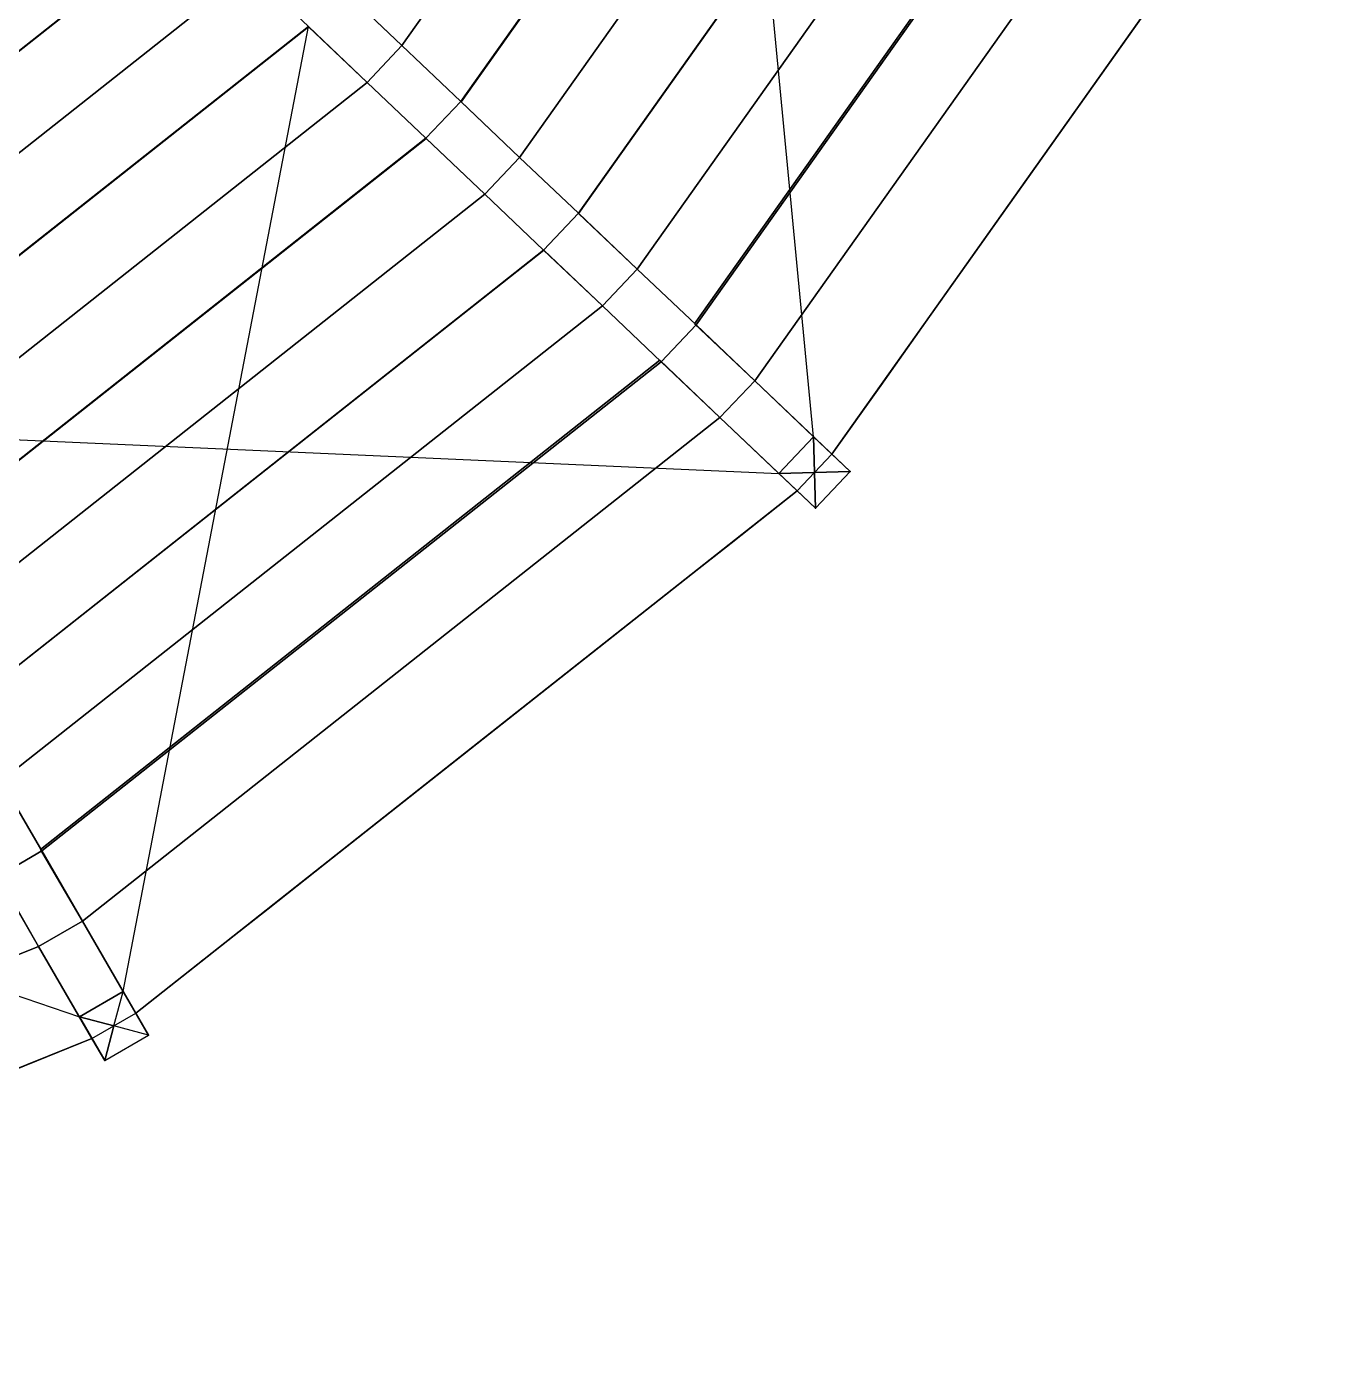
# Model space of a CAD drawing. Header units: millimetres. Extents: x -3890 to 2335, y 8273 to 14518.
# Drawn here: x 692 to 1970, y 8390 to 9701 of the extents above; entities that cross this region are included whole.
import ezdxf

# ---------------------------------------------------------------- set-up
doc = ezdxf.new("R2010")
doc.units = ezdxf.units.MM
for name, color, linetype in [('FRAMES', 2, 'Continuous'), ('JOINTS', 2, 'Continuous'), ('SHELLS', 1, 'Continuous')]:
    doc.layers.add(name, color=color, linetype=linetype)

msp = doc.modelspace()

# ---------------------------------------------------------------- linework, layer by layer
at = {"layer": 'FRAMES'}
for p, q in [((1469.5, 9295.5, 1200), (1376.8, 10261.7, 1429.5)), ((1120.9, 9626.7, 1497.8), (1519.4, 10188.6, 1497.8)), ((1237.1, 9516.3, 1442.3), (1662, 10115.4, 1442.3)), ((1353.3, 9405.9, 1383.1), (1804.6, 10042.2, 1383.1)), ((384.9, 9440.8, 1597.7), (854, 9811.2, 1597.7)), ((1776.8, 9685.9, 1200), (1825, 9753.8, 1200)), ((1825, 9753.8, 1320), (1776.8, 9685.9, 1320)), ((1776.8, 9685.9, 1200), (1825, 9753.8, 1320)), ((1062.7, 9681.9, 1404.1), (1004.6, 9737, 1429.5)), ((1062.7, 9681.9, 1524.1), (1004.6, 9737, 1549.5)), ((1004.6, 9737, 1429.5), (1062.7, 9681.9, 1524.1)), ((465.4, 9302.2, 1549.5), (970.2, 9700.8, 1549.5)), ((787, 8747.5, 1200), (970.2, 9700.8, 1429.5)), ((1028.3, 9645.6, 1404.1), (970.2, 9700.8, 1429.5)), ((1028.3, 9645.6, 1524.1), (970.2, 9700.8, 1549.5)), ((1028.3, 9645.6, 1524.1), (970.2, 9700.8, 1429.5)), ((1028.3, 9645.6, 1404.1), (1062.7, 9681.9, 1404.1)), ((1062.7, 9681.9, 1524.1), (1028.3, 9645.6, 1524.1)), ((1120.9, 9626.7, 1377.8), (1062.7, 9681.9, 1404.1)), ((1120.9, 9626.7, 1497.8), (1062.7, 9681.9, 1524.1)), ((1062.7, 9681.9, 1404.1), (1062.7, 9681.9, 1524.1)), ((1062.7, 9681.9, 1524.1), (1120.9, 9626.7, 1377.8)), ((1728.6, 9618, 1200), (1776.8, 9685.9, 1200)), ((1776.8, 9685.9, 1320), (1728.6, 9618, 1320)), ((1728.6, 9618, 1320), (1776.8, 9685.9, 1200)), ((1776.8, 9685.9, 1320), (1776.8, 9685.9, 1200)), ((1086.4, 9590.4, 1377.8), (1028.3, 9645.6, 1404.1)), ((1086.4, 9590.4, 1497.8), (1028.3, 9645.6, 1524.1)), ((1028.3, 9645.6, 1524.1), (1028.3, 9645.6, 1404.1)), ((1086.4, 9590.4, 1377.8), (1028.3, 9645.6, 1524.1)), ((1086.4, 9590.4, 1377.8), (1120.9, 9626.7, 1377.8)), ((1120.9, 9626.7, 1497.8), (1086.4, 9590.4, 1497.8)), ((1179, 9571.5, 1350.5), (1120.9, 9626.7, 1377.8)), ((1179, 9571.5, 1470.5), (1120.9, 9626.7, 1497.8)), ((1120.9, 9626.7, 1377.8), (1120.9, 9626.7, 1497.8)), ((1120.9, 9626.7, 1377.8), (1179, 9571.5, 1470.5)), ((1680.4, 9550, 1200), (1728.6, 9618, 1200)), ((1728.6, 9618, 1320), (1680.4, 9550, 1320)), ((1680.4, 9550, 1200), (1728.6, 9618, 1320)), ((1728.6, 9618, 1320), (1728.6, 9618, 1200)), ((545.8, 9163.5, 1497.8), (1086.4, 9590.4, 1497.8)), ((1144.5, 9535.2, 1350.5), (1086.4, 9590.4, 1377.8)), ((1144.5, 9535.2, 1470.5), (1086.4, 9590.4, 1497.8)), ((1086.4, 9590.4, 1497.8), (1086.4, 9590.4, 1377.8)), ((1144.5, 9535.2, 1470.5), (1086.4, 9590.4, 1377.8)), ((1144.5, 9535.2, 1350.5), (1179, 9571.5, 1350.5)), ((1179, 9571.5, 1470.5), (1144.5, 9535.2, 1470.5)), ((1237.1, 9516.3, 1322.3), (1179, 9571.5, 1350.5)), ((1237.1, 9516.3, 1442.3), (1179, 9571.5, 1470.5)), ((1179, 9571.5, 1350.5), (1179, 9571.5, 1470.5)), ((1179, 9571.5, 1470.5), (1237.1, 9516.3, 1322.3)), ((1632.2, 9482.1, 1200), (1680.4, 9550, 1200)), ((1680.4, 9550, 1320), (1632.2, 9482.1, 1320)), ((1632.2, 9482.1, 1320), (1680.4, 9550, 1200)), ((1680.4, 9550, 1320), (1680.4, 9550, 1200)), ((1202.7, 9480, 1322.3), (1144.5, 9535.2, 1350.5)), ((1202.7, 9480, 1442.3), (1144.5, 9535.2, 1470.5)), ((1144.5, 9535.2, 1470.5), (1144.5, 9535.2, 1350.5)), ((1202.7, 9480, 1322.3), (1144.5, 9535.2, 1470.5)), ((1202.7, 9480, 1322.3), (1237.1, 9516.3, 1322.3)), ((1237.1, 9516.3, 1442.3), (1202.7, 9480, 1442.3)), ((1295.2, 9461.1, 1293.2), (1237.1, 9516.3, 1322.3)), ((1295.2, 9461.1, 1413.2), (1237.1, 9516.3, 1442.3)), ((1237.1, 9516.3, 1322.3), (1237.1, 9516.3, 1442.3)), ((1237.1, 9516.3, 1322.3), (1295.2, 9461.1, 1413.2)), ((626.2, 9024.8, 1442.3), (1202.7, 9480, 1442.3)), ((1260.8, 9424.8, 1293.2), (1202.7, 9480, 1322.3)), ((1260.8, 9424.8, 1413.2), (1202.7, 9480, 1442.3)), ((1202.7, 9480, 1442.3), (1202.7, 9480, 1322.3)), ((1260.8, 9424.8, 1413.2), (1202.7, 9480, 1322.3)), ((1584, 9414.2, 1200), (1632.2, 9482.1, 1200)), ((1632.2, 9482.1, 1320), (1584, 9414.2, 1320)), ((1584, 9414.2, 1200), (1632.2, 9482.1, 1320)), ((1632.2, 9482.1, 1320), (1632.2, 9482.1, 1200)), ((1260.8, 9424.8, 1293.2), (1295.2, 9461.1, 1293.2)), ((1295.2, 9461.1, 1413.2), (1260.8, 9424.8, 1413.2)), ((1353.3, 9405.9, 1263.1), (1295.2, 9461.1, 1293.2)), ((1353.3, 9405.9, 1383.1), (1295.2, 9461.1, 1413.2)), ((1295.2, 9461.1, 1293.2), (1295.2, 9461.1, 1413.2)), ((1295.2, 9461.1, 1413.2), (1353.3, 9405.9, 1263.1)), ((1318.9, 9369.6, 1263.1), (1260.8, 9424.8, 1293.2)), ((1318.9, 9369.6, 1383.1), (1260.8, 9424.8, 1413.2)), ((1260.8, 9424.8, 1413.2), (1260.8, 9424.8, 1293.2)), ((1318.9, 9369.6, 1263.1), (1260.8, 9424.8, 1413.2)), ((1535.9, 9346.2, 1200), (1584, 9414.2, 1200)), ((1584, 9414.2, 1320), (1535.9, 9346.2, 1320)), ((1535.9, 9346.2, 1320), (1584, 9414.2, 1200)), ((1584, 9414.2, 1320), (1584, 9414.2, 1200)), ((1318.9, 9369.6, 1263.1), (1353.3, 9405.9, 1263.1)), ((1353.3, 9405.9, 1383.1), (1318.9, 9369.6, 1383.1)), ((1411.4, 9350.7, 1232), (1353.3, 9405.9, 1263.1)), ((1411.4, 9350.7, 1352), (1353.3, 9405.9, 1383.1)), ((1353.3, 9405.9, 1263.1), (1353.3, 9405.9, 1383.1)), ((1353.3, 9405.9, 1263.1), (1411.4, 9350.7, 1352)), ((706.6, 8886.2, 1383.1), (1318.9, 9369.6, 1383.1)), ((1377, 9314.4, 1232), (1318.9, 9369.6, 1263.1)), ((1377, 9314.4, 1352), (1318.9, 9369.6, 1383.1)), ((1318.9, 9369.6, 1383.1), (1318.9, 9369.6, 1263.1)), ((1377, 9314.4, 1352), (1318.9, 9369.6, 1263.1)), ((1377, 9314.4, 1232), (1411.4, 9350.7, 1232)), ((1411.4, 9350.7, 1352), (1377, 9314.4, 1352)), ((1469.5, 9295.5, 1200), (1411.4, 9350.7, 1232)), ((1411.4, 9350.7, 1232), (1411.4, 9350.7, 1352)), ((1411.4, 9350.7, 1352), (1469.5, 9295.5, 1200)), ((1505.8, 9261.1, 1200), (1411.4, 9350.7, 1352)), ((1487.7, 9278.3, 1320), (1411.4, 9350.7, 1352)), ((1487.7, 9278.3, 1200), (1535.9, 9346.2, 1200)), ((1535.9, 9346.2, 1320), (1487.7, 9278.3, 1320)), ((1487.7, 9278.3, 1200), (1535.9, 9346.2, 1320)), ((1535.9, 9346.2, 1320), (1535.9, 9346.2, 1200)), ((1435.1, 9259.2, 1200), (1377, 9314.4, 1232)), ((1377, 9314.4, 1352), (1377, 9314.4, 1232)), ((1435.1, 9259.2, 1200), (1377, 9314.4, 1352)), ((1471.4, 9224.8, 1200), (1377, 9314.4, 1352)), ((1377, 9314.4, 1352), (1453.2, 9242, 1320)), ((465.4, 9302.2, 1429.5), (1435.1, 9259.2, 1200)), ((1435.1, 9259.2, 1200), (1469.5, 9295.5, 1200)), ((1487.7, 9278.3, 1200), (1469.5, 9295.5, 1200)), ((1453.2, 9242, 1320), (1487.7, 9278.3, 1320)), ((1505.8, 9261.1, 1200), (1487.7, 9278.3, 1200)), ((1505.8, 9261.1, 1200), (1487.7, 9278.3, 1320)), ((1487.7, 9278.3, 1320), (1487.7, 9278.3, 1200)), ((1435.1, 9259.2, 1200), (1453.2, 9242, 1200)), ((1470.5, 9260.2, 120), (1470.5, 9260.2, 1200)), ((1471.4, 9224.8, 1200), (1505.8, 9261.1, 1200)), ((1387.9, 9190.4, 1200), (1453.2, 9242, 1200)), ((1387.9, 9190.4, 1320), (1453.2, 9242, 1320)), ((1387.9, 9190.4, 1320), (1453.2, 9242, 1200)), ((1453.2, 9242, 1200), (1471.4, 9224.8, 1200)), ((1453.2, 9242, 1320), (1471.4, 9224.8, 1200)), ((1453.2, 9242, 1320), (1453.2, 9242, 1200)), ((1322.5, 9138.8, 1200), (1387.9, 9190.4, 1200)), ((1322.5, 9138.8, 1320), (1387.9, 9190.4, 1320)), ((1322.5, 9138.8, 1200), (1387.9, 9190.4, 1320)), ((1387.9, 9190.4, 1320), (1387.9, 9190.4, 1200)), ((1257.1, 9087.2, 1200), (1322.5, 9138.8, 1200)), ((1257.1, 9087.2, 1320), (1322.5, 9138.8, 1320)), ((1257.1, 9087.2, 1320), (1322.5, 9138.8, 1200)), ((1322.5, 9138.8, 1320), (1322.5, 9138.8, 1200)), ((1191.8, 9035.6, 1200), (1257.1, 9087.2, 1200)), ((1191.8, 9035.6, 1320), (1257.1, 9087.2, 1320)), ((1191.8, 9035.6, 1200), (1257.1, 9087.2, 1320)), ((1257.1, 9087.2, 1320), (1257.1, 9087.2, 1200)), ((-174.6, 9036.8, 1429.5), (743.8, 8722.4, 1200)), ((1126.4, 8984, 1200), (1191.8, 9035.6, 1200)), ((1126.4, 8984, 1320), (1191.8, 9035.6, 1320)), ((1126.4, 8984, 1320), (1191.8, 9035.6, 1200)), ((1191.8, 9035.6, 1320), (1191.8, 9035.6, 1200)), ((1061, 8932.4, 1200), (1126.4, 8984, 1200)), ((1061, 8932.4, 1320), (1126.4, 8984, 1320)), ((1061, 8932.4, 1200), (1126.4, 8984, 1320)), ((1126.4, 8984, 1320), (1126.4, 8984, 1200)), ((706.6, 8886.2, 1263.1), (666.4, 8955.5, 1293.2)), ((706.6, 8886.2, 1383.1), (666.4, 8955.5, 1413.2)), ((666.4, 8955.5, 1413.2), (706.6, 8886.2, 1263.1)), ((995.7, 8880.7, 1200), (1061, 8932.4, 1200)), ((995.7, 8880.7, 1320), (1061, 8932.4, 1320)), ((995.7, 8880.7, 1320), (1061, 8932.4, 1200)), ((1061, 8932.4, 1320), (1061, 8932.4, 1200)), ((663.4, 8861.1, 1263.1), (706.6, 8886.2, 1263.1)), ((706.6, 8886.2, 1383.1), (663.4, 8861.1, 1383.1)), ((746.8, 8816.9, 1232), (706.6, 8886.2, 1263.1)), ((746.8, 8816.9, 1352), (706.6, 8886.2, 1383.1)), ((706.6, 8886.2, 1263.1), (706.6, 8886.2, 1383.1)), ((706.6, 8886.2, 1263.1), (746.8, 8816.9, 1352)), ((930.3, 8829.1, 1200), (995.7, 8880.7, 1200)), ((930.3, 8829.1, 1320), (995.7, 8880.7, 1320)), ((930.3, 8829.1, 1200), (995.7, 8880.7, 1320)), ((995.7, 8880.7, 1320), (995.7, 8880.7, 1200)), ((703.6, 8791.8, 1232), (663.4, 8861.1, 1263.1)), ((703.6, 8791.8, 1352), (663.4, 8861.1, 1383.1)), ((703.6, 8791.8, 1352), (663.4, 8861.1, 1263.1)), ((864.9, 8777.5, 1200), (930.3, 8829.1, 1200)), ((864.9, 8777.5, 1320), (930.3, 8829.1, 1320)), ((864.9, 8777.5, 1320), (930.3, 8829.1, 1200)), ((930.3, 8829.1, 1320), (930.3, 8829.1, 1200)), ((703.6, 8791.8, 1232), (746.8, 8816.9, 1232)), ((746.8, 8816.9, 1352), (703.6, 8791.8, 1352)), ((787, 8747.5, 1200), (746.8, 8816.9, 1232)), ((746.8, 8816.9, 1232), (746.8, 8816.9, 1352)), ((746.8, 8816.9, 1352), (787, 8747.5, 1200)), ((812.1, 8704.3, 1200), (746.8, 8816.9, 1352)), ((799.6, 8725.9, 1320), (746.8, 8816.9, 1352)), ((743.8, 8722.4, 1200), (703.6, 8791.8, 1232)), ((703.6, 8791.8, 1352), (703.6, 8791.8, 1232)), ((743.8, 8722.4, 1200), (703.6, 8791.8, 1352)), ((768.9, 8679.2, 1200), (703.6, 8791.8, 1352)), ((756.3, 8700.8, 1320), (703.6, 8791.8, 1352)), ((799.6, 8725.9, 1200), (864.9, 8777.5, 1200)), ((799.6, 8725.9, 1320), (864.9, 8777.5, 1320)), ((799.6, 8725.9, 1200), (864.9, 8777.5, 1320)), ((864.9, 8777.5, 1320), (864.9, 8777.5, 1200)), ((743.8, 8722.4, 1200), (787, 8747.5, 1200)), ((799.6, 8725.9, 1200), (787, 8747.5, 1200)), ((756.3, 8700.8, 1200), (743.8, 8722.4, 1200)), ((756.3, 8700.8, 1320), (799.6, 8725.9, 1320)), ((812.1, 8704.3, 1200), (799.6, 8725.9, 1200)), ((812.1, 8704.3, 1200), (799.6, 8725.9, 1320)), ((799.6, 8725.9, 1200), (799.6, 8725.9, 1320)), ((778, 8713.4, 1200), (778, 8713.4, 120)), ((756.3, 8700.8, 1320), (679.1, 8669.7, 1320)), ((679.1, 8669.7, 1200), (756.3, 8700.8, 1200)), ((679.1, 8669.7, 1320), (756.3, 8700.8, 1200)), ((768.9, 8679.2, 1200), (756.3, 8700.8, 1200)), ((768.9, 8679.2, 1200), (756.3, 8700.8, 1320)), ((756.3, 8700.8, 1200), (756.3, 8700.8, 1320)), ((768.9, 8679.2, 1200), (812.1, 8704.3, 1200))]:
    msp.add_line(p, q, dxfattribs=at)
at = {"layer": 'JOINTS'}
for p in [(1062.7, 9681.9, 1404.1), (1062.7, 9681.9, 1524.1), (1776.8, 9685.9, 1200), (1776.8, 9685.9, 1320), (1028.3, 9645.6, 1404.1), (1028.3, 9645.6, 1524.1), (1120.9, 9626.7, 1377.8), (1120.9, 9626.7, 1497.8), (1728.6, 9618, 1200), (1728.6, 9618, 1320), (1086.4, 9590.4, 1377.8), (1086.4, 9590.4, 1497.8), (1179, 9571.5, 1350.5), (1179, 9571.5, 1470.5), (1680.4, 9550, 1200), (1680.4, 9550, 1320), (1144.5, 9535.2, 1350.5), (1144.5, 9535.2, 1470.5), (1237.1, 9516.3, 1322.3), (1237.1, 9516.3, 1442.3), (1202.7, 9480, 1322.3), (1202.7, 9480, 1442.3), (1632.2, 9482.1, 1200), (1632.2, 9482.1, 1320), (1295.2, 9461.1, 1293.2), (1295.2, 9461.1, 1413.2), (1260.8, 9424.8, 1293.2), (1260.8, 9424.8, 1413.2), (1584, 9414.2, 1200), (1584, 9414.2, 1320), (1353.3, 9405.9, 1263.1), (1353.3, 9405.9, 1383.1), (1318.9, 9369.6, 1263.1), (1318.9, 9369.6, 1383.1), (1411.4, 9350.7, 1232), (1411.4, 9350.7, 1352), (1535.9, 9346.2, 1200), (1535.9, 9346.2, 1320), (1377, 9314.4, 1232), (1377, 9314.4, 1352), (1469.5, 9295.5, 1200), (1487.7, 9278.3, 1200), (1487.7, 9278.3, 1320), (1435.1, 9259.2, 1200), (1470.5, 9260.2, 1200), (1470.5, 9260.2, 120), (1505.8, 9261.1, 1200), (1453.2, 9242, 1200), (1453.2, 9242, 1320), (1471.4, 9224.8, 1200), (1387.9, 9190.4, 1200), (1387.9, 9190.4, 1320), (1322.5, 9138.8, 1200), (1322.5, 9138.8, 1320), (1257.1, 9087.2, 1200), (1257.1, 9087.2, 1320), (1191.8, 9035.6, 1200), (1191.8, 9035.6, 1320), (1126.4, 8984, 1200), (1126.4, 8984, 1320), (1061, 8932.4, 1200), (1061, 8932.4, 1320), (706.6, 8886.2, 1263.1), (706.6, 8886.2, 1383.1), (995.7, 8880.7, 1200), (995.7, 8880.7, 1320), (930.3, 8829.1, 1200), (930.3, 8829.1, 1320), (746.8, 8816.9, 1232), (746.8, 8816.9, 1352), (703.6, 8791.8, 1232), (703.6, 8791.8, 1352), (864.9, 8777.5, 1200), (864.9, 8777.5, 1320), (787, 8747.5, 1200), (743.8, 8722.4, 1200), (799.6, 8725.9, 1200), (799.6, 8725.9, 1320), (778, 8713.4, 1200), (778, 8713.4, 120), (756.3, 8700.8, 1200), (756.3, 8700.8, 1320), (812.1, 8704.3, 1200), (768.9, 8679.2, 1200)]:
    msp.add_point(p, dxfattribs=at)
at = {"layer": 'SHELLS'}
for points in [[(1062.7, 9681.9, 1524.1), (1004.9, 9736.9, 1550.3), (1377, 10261.6, 1550.3), (1448.1, 10225.1, 1524.1)], [(1120.9, 9626.7, 1497.8), (1062.7, 9681.9, 1524.1), (1448.1, 10225.1, 1524.1), (1519.4, 10188.6, 1497.8)], [(1519.4, 10188.6, 1497.8), (1120.9, 9626.7, 1497.8), (1519.4, 10188.6, 1497.8)], [(1121.1, 9626.5, 1498.6), (1121.1, 9626.5, 1498.6), (1121.1, 9626.5, 1498.6), (1519.6, 10188.4, 1498.6)], [(1179, 9571.5, 1470.5), (1121.1, 9626.5, 1498.6), (1519.6, 10188.4, 1498.6), (1590.7, 10152, 1470.5)], [(1237.1, 9516.3, 1442.3), (1179, 9571.5, 1470.5), (1590.7, 10152, 1470.5), (1662, 10115.4, 1442.3)], [(1237.1, 9516.3, 1442.3), (1237.1, 9516.3, 1442.3), (1662, 10115.4, 1442.3), (1237.1, 9516.3, 1442.3)], [(1237.3, 9516.1, 1443.1), (1237.3, 9516.1, 1443.1), (1237.3, 9516.1, 1443.1), (1662.3, 10115.2, 1443.1)], [(1295.2, 9461.1, 1413.2), (1237.3, 9516.1, 1443.1), (1662.3, 10115.2, 1443.1), (1733.3, 10078.8, 1413.2)], [(1353.3, 9405.9, 1383.1), (1295.2, 9461.1, 1413.2), (1733.3, 10078.8, 1413.2), (1804.6, 10042.2, 1383.1)], [(1351.8, 9407, 1377), (1351.8, 9407, 1377), (1351.8, 9407, 1377), (1803.1, 10043.3, 1377)], [(1411.4, 9350.7, 1352), (1351.8, 9407, 1377), (1803.1, 10043.3, 1377), (1875.9, 10005.6, 1352)], [(1804.6, 10042.2, 1383.1), (1353.3, 9405.9, 1383.1), (1804.6, 10042.2, 1383.1)], [(1487.7, 9278.3, 1320), (1411.4, 9350.7, 1352), (1875.9, 10005.6, 1352), (1969.5, 9957.7, 1320)], [(304.5, 9579.5, 1642.3), (264.3, 9648.8, 1663.3), (679.6, 9976.8, 1663.3), (737.7, 9921.6, 1642.3)], [(1776.8, 9685.9, 1320), (1487.7, 9278.3, 1320), (1969.5, 9957.7, 1320)], [(1969.5, 9957.7, 1320), (1776.8, 9685.9, 1320), (1969.5, 9957.7, 1320)], [(344.7, 9510.2, 1620.4), (304.7, 9579.3, 1643.1), (737.9, 9921.4, 1643.1), (795.9, 9866.4, 1620.4)], [(384.9, 9440.8, 1597.7), (344.7, 9510.2, 1620.4), (795.9, 9866.4, 1620.4), (854, 9811.2, 1597.7)], [(384.9, 9440.8, 1597.7), (384.9, 9440.8, 1597.7), (854, 9811.2, 1597.7), (384.9, 9440.8, 1597.7)], [(425.1, 9371.5, 1574.1), (385.1, 9440.6, 1598.5), (854.1, 9811, 1598.5), (912.1, 9756, 1574.1)], [(465.4, 9302.2, 1549.5), (425.1, 9371.5, 1574.1), (912.1, 9756, 1574.1), (970.2, 9700.8, 1549.5)], [(465.4, 9302.2, 1549.5), (465.4, 9302.2, 1549.5), (970.2, 9700.8, 1549.5), (465.4, 9302.2, 1549.5)], [(505.6, 9232.8, 1524.1), (465.5, 9301.9, 1550.3), (970.4, 9700.6, 1550.3), (1028.3, 9645.6, 1524.1)], [(545.8, 9163.5, 1497.8), (505.6, 9232.8, 1524.1), (1028.3, 9645.6, 1524.1), (1086.4, 9590.4, 1497.8)], [(1086.4, 9590.4, 1497.8), (545.8, 9163.5, 1497.8), (1086.4, 9590.4, 1497.8)], [(586, 9094.2, 1470.5), (546, 9163.3, 1498.6), (1086.6, 9590.2, 1498.6), (1144.5, 9535.2, 1470.5)], [(626.2, 9024.8, 1442.3), (586, 9094.2, 1470.5), (1144.5, 9535.2, 1470.5), (1202.7, 9480, 1442.3)], [(626.2, 9024.8, 1442.3), (626.2, 9024.8, 1442.3), (1202.7, 9480, 1442.3), (626.2, 9024.8, 1442.3)], [(666.4, 8955.5, 1413.2), (626.4, 9024.6, 1443.1), (1202.9, 9479.8, 1443.1), (1260.8, 9424.8, 1413.2)], [(706.6, 8886.2, 1383.1), (666.4, 8955.5, 1413.2), (1260.8, 9424.8, 1413.2), (1318.9, 9369.6, 1383.1)], [(705.5, 8887.6, 1377), (705.5, 8887.6, 1377), (705.5, 8887.6, 1377), (1317.7, 9371.1, 1377)], [(746.8, 8816.9, 1352), (705.5, 8887.6, 1377), (1317.7, 9371.1, 1377), (1377, 9314.4, 1352)], [(1318.9, 9369.6, 1383.1), (706.6, 8886.2, 1383.1), (1318.9, 9369.6, 1383.1)], [(799.6, 8725.9, 1320), (746.8, 8816.9, 1352), (1377, 9314.4, 1352), (1453.2, 9242, 1320)], [(1435.1, 9259.2, 1200), (1470.5, 9260.2, 1200), (1469.5, 9295.5, 1200)], [(1470.5, 9260.2, 1200), (1505.8, 9261.1, 1200), (1469.5, 9295.5, 1200)], [(1435.1, 9259.2, 1200), (1471.4, 9224.8, 1200), (1470.5, 9260.2, 1200)], [(1470.5, 9260.2, 1200), (1471.4, 9224.8, 1200), (1505.8, 9261.1, 1200)], [(1126.4, 8984, 1320), (799.6, 8725.9, 1320), (1453.2, 9242, 1320)], [(1453.2, 9242, 1320), (1126.4, 8984, 1320), (1453.2, 9242, 1320)], [(-41.3, 8491.8, 1352), (-61, 8571.4, 1377), (662.7, 8862.8, 1377), (703.6, 8791.8, 1352)], [(-41.3, 8491.8, 1352), (-41.3, 8491.8, 1352), (703.6, 8791.8, 1352), (703.6, 8791.7, 1352)], [(-16.3, 8389.7, 1320), (-41.3, 8491.8, 1352), (703.6, 8791.7, 1352), (756.3, 8700.8, 1320)], [(743.8, 8722.4, 1200), (778, 8713.4, 1200), (787, 8747.5, 1200)], [(778, 8713.4, 1200), (787, 8747.5, 1200), (812.1, 8704.3, 1200)], [(743.8, 8722.4, 1200), (768.9, 8679.2, 1200), (778, 8713.4, 1200)], [(778, 8713.4, 1200), (768.9, 8679.2, 1200), (812.1, 8704.3, 1200)], [(370, 8545.3, 1320), (-16.3, 8389.7, 1320), (756.3, 8700.8, 1320)], [(756.3, 8700.8, 1320), (370, 8545.3, 1320), (756.3, 8700.8, 1320)]]:
    msp.add_3dface(points, dxfattribs=at)

doc.saveas('drawing.dxf')
